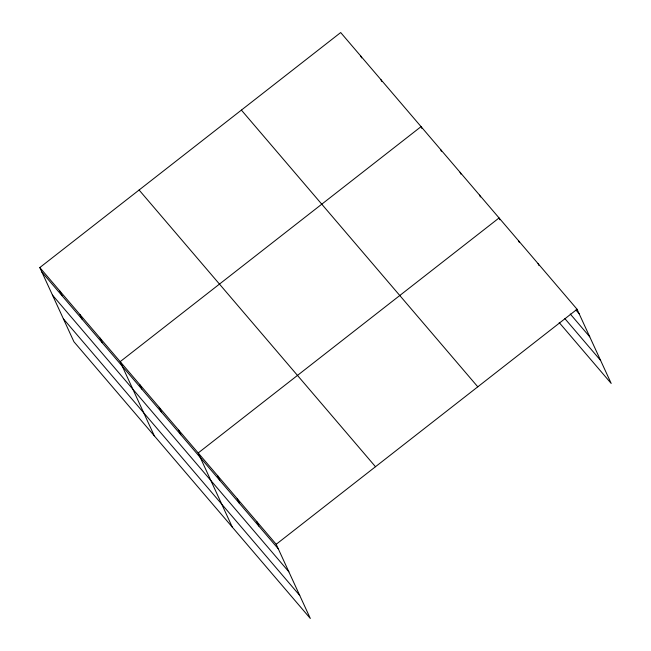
<?xml version="1.0" encoding="UTF-8"?>
<svg xmlns="http://www.w3.org/2000/svg" width="651" height="651" viewBox="0 0 651 651"><rect width="100%" height="100%" fill="white"/><g stroke="black" fill="none" stroke-linecap="round" stroke-linejoin="round"><path stroke-width="0.98" d="M39.809 267.561L276.195 544.285L310.315 618.45L73.921 341.734L39.809 267.561L340.685 32.55L577.079 309.266L611.191 383.439L559.185 322.554M276.195 544.285L577.079 309.266M575.94 310.047L579.195 313.855M570.252 313.985L589.749 336.819M564.881 318.624L600.637 360.475M241.399 110.109L477.793 386.824M139.094 190.011L375.489 466.726M41.916 272.151L278.311 548.874M52.479 295.115L288.873 571.83M63.359 318.77L299.753 595.486M538.076 263.606L538.922 265.445M518.57 240.78L519.417 242.611M499.919 219.786L499.073 217.947L198.189 452.966L232.301 527.131M479.567 195.121L480.414 196.96M460.07 172.295L460.908 174.126M440.564 149.461L441.411 151.301M421.905 128.467L421.059 126.636L120.183 361.647L154.295 435.82M380.876 79.593L381.722 81.424M360.784 56.067L361.622 57.906M256.697 521.451L258.805 526.041M237.192 498.625L239.308 503.215M217.694 475.791L219.802 480.381M178.683 430.14L180.799 434.722M159.186 407.306L161.293 411.896M139.68 384.481L141.796 389.07M100.083 338.129L102.199 342.719M79.992 314.604L82.099 319.193M59.9 291.087L62.008 295.676"/></g></svg>
